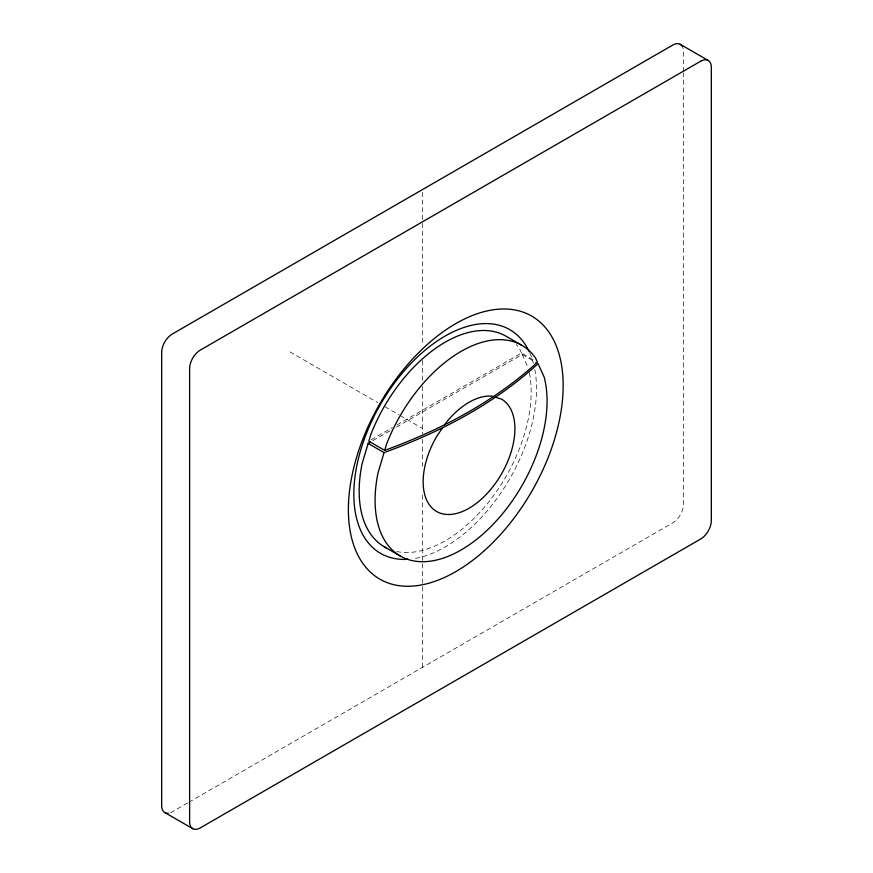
<?xml version="1.0" encoding="UTF-8"?>
<svg xmlns="http://www.w3.org/2000/svg" width="873" height="873" viewBox="0 0 873 873"><rect width="100%" height="100%" fill="white"/><g stroke="black" fill="none" stroke-linecap="round" stroke-linejoin="round"><path stroke-width="0.65" stroke-dasharray="4.37 3.27" d="M371.156 439.828L392.304 427.628M396.997 424.911L521.519 353.019L535.16 360.898M372.847 440.69L390.493 430.509M396.364 427.115L522.185 354.482L536.95 363.004M187.63 802.942L172.287 811.803A15.005 8.665 -60 0 1 169.548 812.97M188.819 802.265L672.777 522.851A15.005 8.665 -60 0 0 683.384 504.474L683.384 72.972M289.956 351.895L377.944 402.693M384.982 406.763L399.07 414.893M400.238 415.57L422.532 428.436M521.519 353.019L519.642 348.851A121.62 70.211 -60 0 0 516.227 344.562M522.185 354.482L528.23 367.849M683.384 71.608L683.384 51.191A15.005 8.665 -60 0 0 683.024 48.233M422.532 192.267L422.532 222.124M422.532 223.477L422.532 345.643M422.532 360.571L422.532 380.934M422.532 386.357L422.532 433.87M422.532 439.294L422.532 466.444M422.532 494.947L422.532 667.321M529.376 372.771A121.62 70.211 -60 0 1 492.885 496.551A121.62 70.211 -60 0 1 396.746 551.518M529.824 353.019A129.182 74.587 -60 0 1 533.392 363.266M534.811 369.497A129.182 74.587 -60 0 1 504.354 487.658A129.182 74.587 -60 0 1 413.496 558.72"/><path stroke-width="1.31" d="M370.501 442.054L368.144 443.408L362.099 463.759A121.62 70.211 -60 0 0 386.652 548.058M384.055 452.596L378.009 472.948A121.62 70.211 -60 0 0 461.075 549.99A121.62 70.211 -60 0 0 544.141 377.027L538.095 363.659C493.911 404.177 440.047 432.211 384.055 452.596L368.144 443.408M384.72 450.381L386.597 444.041A121.62 70.211 -60 0 1 535.553 358.039L537.43 362.208C493.551 402.289 440.21 430.094 384.72 450.381L368.81 441.192L370.687 434.852A121.62 70.211 -60 0 1 505.969 336.181L521.879 345.37M442.349 428.13L436.587 436.555A64.875 37.463 -60 0 0 436.587 511.469A64.875 37.463 -60 0 0 501.473 474.006A64.875 37.463 -60 0 0 501.473 399.092L495.711 397.313M444.422 425.096L446.092 422.641A64.875 37.463 -60 0 1 491.968 396.156L493.638 396.68M680.274 44.327L708.21 60.455M384.36 546.825L400.271 556.014M164.79 812.545L192.726 828.673M408.258 559.287A129.182 74.587 -60 0 1 381.075 403.348A129.182 74.587 -60 0 1 529.278 351.819M682.577 46.978A15.005 8.665 -60 0 0 672.777 45.069L172.287 334.021A15.005 8.665 -60 0 0 161.68 352.397L161.68 805.681A15.005 8.665 -60 0 0 165.826 813.003M168.227 813.21A15.005 8.665 -60 0 1 166.983 813.221M700.713 61.197L200.223 350.149A15.005 8.665 -60 0 0 189.616 368.526L189.616 821.809A15.005 8.665 -60 0 0 200.223 827.931L700.713 538.979A15.005 8.665 -60 0 0 711.32 520.603L711.32 67.319A15.005 8.665 -60 0 0 700.713 61.197M483.566 551.354A151.869 87.682 -60 0 0 531.712 316.102A151.869 87.682 -60 0 0 352.037 475.425A151.869 87.682 -60 0 0 483.566 551.354"/></g></svg>
